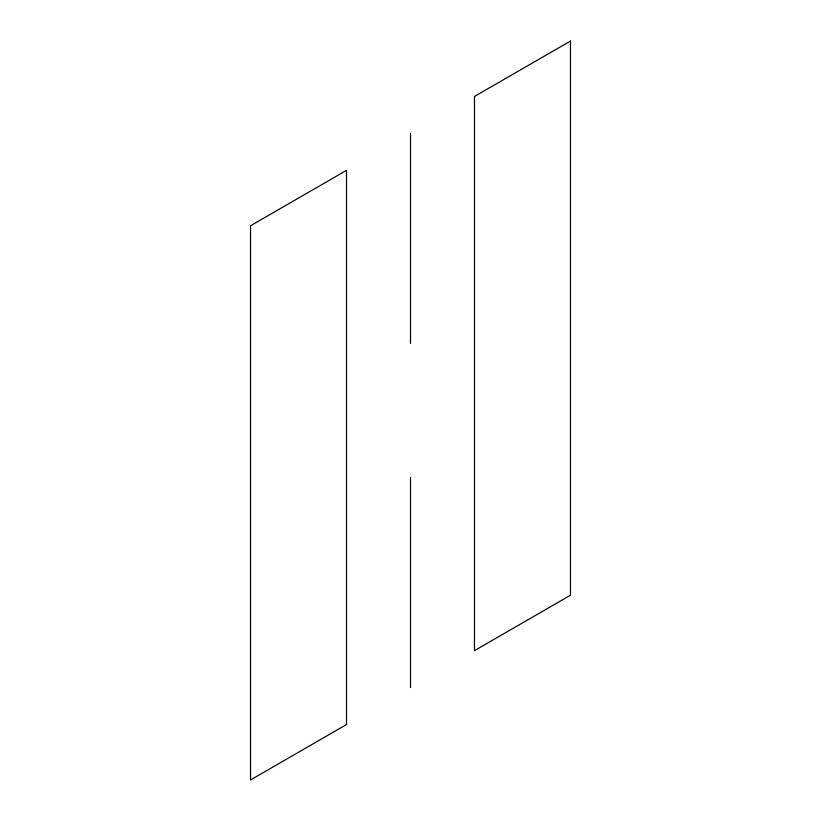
<?xml version="1.0" encoding="UTF-8"?>
<svg xmlns="http://www.w3.org/2000/svg" width="821" height="821" viewBox="0 0 821 821"><rect width="100%" height="100%" fill="white"/><g stroke="black" fill="none" stroke-linecap="round" stroke-linejoin="round"><path stroke-width="1.23" d="M410.5 133.413L410.5 343.435M410.5 477.565L410.5 687.588M346.513 170.358L250.528 225.775L250.528 779.95L346.513 724.533L346.513 170.358M570.472 41.05L474.487 96.468L474.487 650.643L570.472 595.225L570.472 41.05"/></g></svg>
